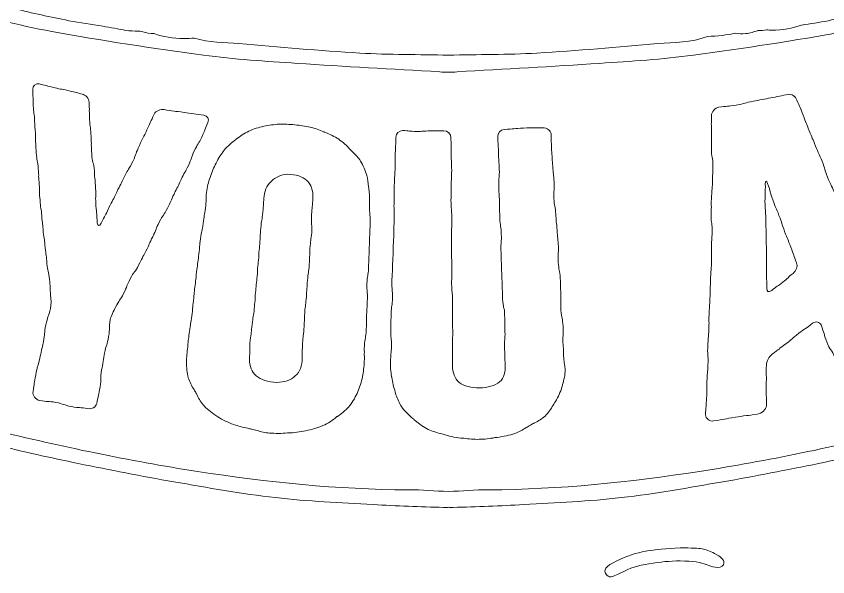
# Model space of a CAD drawing. Header units: inches. Extents: x 130 to 973, y -936 to -144.
# Drawn here: x 395.2 to 664.2, y -535.5 to -349.6 of the extents above; entities that cross this region are included whole.
import ezdxf

# ---------------------------------------------------------------- set-up
doc = ezdxf.new("R2010")
doc.units = ezdxf.units.IN
doc.header["$MEASUREMENT"] = 0
doc.layers.add('Layer 1', color=7, linetype='Continuous')

# ---------------------------------------------------------------- blocks, each defined once
blk = doc.blocks.new('block 5')
at = {"layer": 'Layer 1', "lineweight": 0}
blk.add_open_spline([(457.38, -382.43), (458.61, -382.6), (459.28, -383.63), (458.76, -384.8), (458.31, -385.91), (457.93, -386.59), (457.77, -387.22), (457.62, -387.78), (457.23, -388.46), (456.77, -389.64), (456.25, -390.74), (455.85, -391.41), (455.55, -391.95), (455.18, -392.49), (454.8, -393.09), (454.26, -394.25), (453.8, -395.43), (453.47, -396.12), (453.32, -396.68), (453.01, -397.29), (452.83, -397.99), (452.3, -399.09), (451.75, -400.25), (451.43, -400.94), (451.05, -401.47), (450.74, -402.01), (450.42, -402.62), (449.87, -403.78), (449.32, -404.94), (449.07, -405.63), (448.76, -406.17), (448.45, -406.71), (448.12, -407.39), (447.56, -408.55), (447.02, -409.64), (446.68, -410.32), (446.52, -410.89), (446.2, -411.5), (445.94, -412.19), (445.39, -413.27), (444.82, -414.43), (444.42, -415.03), (444.03, -415.55), (443.63, -416.08), (443.23, -416.68), (442.66, -417.83), (442.09, -418.99), (441.75, -419.67), (441.58, -420.23), (441.41, -420.86), (441.07, -421.54), (440.49, -422.69), (439.92, -423.77), (439.66, -424.46), (439.33, -425.07), (439.16, -425.63), (438.81, -426.3), (438.23, -427.46), (437.66, -428.54), (437.23, -429.2), (437.06, -429.76), (436.73, -430.36), (436.39, -430.97), (435.8, -432.12), (435.29, -433.28), (434.79, -433.86), (434.46, -434.39), (434.05, -434.91), (433.55, -435.49), (433.04, -436.65), (432.44, -437.8), (432.09, -438.47), (431.91, -439.03), (431.73, -439.66), (431.37, -440.33), (430.85, -441.49), (430.25, -442.63), (429.9, -443.24), (429.49, -443.75), (429.15, -444.28), (428.79, -444.96), (428.18, -446.1), (427.58, -447.24), (426.6, -449.06), (426.4, -450.19), (426.16, -451.62), (426.2, -452.36), (426.17, -453.01), (426.15, -453.67), (426.09, -454.47), (425.87, -455.82), (425.62, -457.25), (425.42, -457.95), (425.23, -458.57), (425.04, -459.2), (424.74, -459.95), (424.51, -461.31), (424.35, -462.24), (424.19, -463.16), (424.03, -464.09), (423.87, -465.01), (423.72, -465.94), (423.56, -466.87), (423.32, -468.29), (423.28, -469.02), (423.25, -469.67), (423.39, -470.36), (423.26, -471.14), (423.03, -472.49), (422.79, -473.92), (422.67, -474.63), (422.47, -475.26), (422.36, -475.9), (422.15, -476.67), (421.92, -478.02), (421.71, -479.23), (420.36, -479.96), (418.92, -479.71), (417.65, -479.48), (416.96, -479.43), (416.27, -479.38), (415.58, -479.33), (414.97, -479.3), (413.61, -479.05), (412.26, -478.8), (411.61, -478.54), (411.03, -478.35), (410.36, -478.15), (409.71, -477.89), (408.36, -477.63), (407.09, -477.39), (406.38, -477.4), (405.69, -477.34), (405, -477.27), (404.3, -477.29), (403.03, -477.03), (401.59, -476.75), (400.57, -475.29), (400.81, -474.08), (401.09, -472.74), (401.16, -471.94), (401.21, -471.28), (401.34, -470.65), (401.4, -469.92), (401.69, -468.51), (401.96, -467.16), (402.2, -466.4), (402.33, -465.76), (402.55, -465.14), (402.77, -464.45), (403.06, -463.03), (403.25, -462.11), (403.44, -461.19), (403.62, -460.27), (403.83, -459.65), (403.98, -458.94), (404.27, -457.53), (404.54, -456.18), (404.6, -455.45), (404.65, -454.8), (404.7, -454.15), (404.77, -453.35), (405.06, -451.93), (405.34, -450.59), (405.64, -449.91), (405.77, -449.28), (405.98, -448.66), (406.3, -447.91), (406.59, -446.49), (406.82, -445.36), (406.82, -443.3), (406.65, -442.08), (406.5, -440.8), (406.41, -440.04), (406.44, -439.45), (406.49, -438.8), (406.4, -438.04), (406.24, -436.83), (406.09, -435.54), (406, -434.79), (405.88, -434.17), (405.68, -433.54), (405.57, -432.85), (405.43, -431.57), (405.37, -430.3), (405.28, -429.54), (405.17, -428.93), (405.05, -428.31), (404.97, -427.55), (404.82, -426.34), (404.68, -425.06), (404.68, -424.32), (404.56, -423.7), (404.45, -423.09), (404.37, -422.33), (404.22, -421.11), (404.1, -419.83), (404.1, -419.09), (403.99, -418.48), (403.88, -417.86), (403.8, -417.1), (403.68, -415.82), (403.62, -414.62), (403.54, -413.87), (403.44, -413.25), (403.26, -412.62), (403.18, -411.86), (403.14, -410.6), (403.01, -409.38), (402.94, -408.63), (403.01, -407.97), (402.9, -407.36), (402.98, -406.64), (402.87, -405.35), (402.77, -404.07), (402.76, -403.4), (402.67, -402.72), (402.73, -402.14), (402.66, -401.38), (402.55, -400.1), (402.44, -398.88), (402.37, -398.13), (402.2, -397.5), (402.11, -396.88), (401.96, -396.18), (401.86, -394.9), (401.84, -393.63), (401.7, -392.86), (401.76, -392.28), (401.67, -391.67), (401.68, -390.93), (401.66, -389.66), (401.57, -388.38), (401.59, -387.64), (401.5, -387.03), (401.42, -386.41), (401.43, -385.67), (401.35, -384.39), (401.34, -383.13), (401.2, -382.43), (401.11, -381.81), (401.03, -381.2), (400.97, -380.44), (400.9, -379.16), (400.89, -377.9), (400.77, -377.13), (400.83, -376.55), (400.75, -375.93), (400.78, -375.2), (400.71, -373.92), (400.71, -372.65), (401.67, -371.77), (402.88, -372.06), (403.67, -372.24), (404.45, -372.43), (405.24, -372.61), (405.79, -372.81), (406.44, -372.96), (407.58, -373.22), (408.36, -373.4), (409.15, -373.58), (409.94, -373.76), (410.53, -373.81), (411.17, -373.96), (412.31, -374.21), (413.53, -374.47), (414.09, -374.67), (414.66, -374.79), (415.23, -374.91), (415.86, -375.12), (417.08, -375.38), (418.22, -375.62), (419.31, -376.88), (419.44, -378.08), (419.45, -379.49), (419.51, -380.31), (419.45, -380.96), (419.54, -381.64), (419.54, -382.38), (419.55, -383.78), (419.64, -385.2), (419.71, -386.03), (419.81, -386.64), (419.9, -387.32), (419.98, -388.07), (420.08, -389.49), (420.1, -390.9), (420.17, -391.72), (420.12, -392.37), (420.21, -393.06), (420.22, -393.8), (420.25, -395.2), (420.35, -396.62), (420.51, -397.39), (420.68, -398.08), (420.87, -398.71), (421.03, -399.48), (421.14, -400.9), (421.18, -402.3), (421.25, -403.13), (421.36, -403.81), (421.31, -404.47), (421.47, -405.23), (421.52, -406.64), (421.64, -408.06), (421.64, -408.87), (421.59, -409.52), (421.55, -410.18), (421.56, -410.92), (421.68, -412.41), (421.8, -413.83), (421.82, -414.57), (421.93, -415.25), (421.89, -415.9), (421.98, -416.66), (422.12, -418.08), (422.29, -419.29), (422.75, -419.37), (423.44, -418.25), (424, -416.96), (424.37, -416.22), (424.72, -415.62), (425.05, -415.1), (425.35, -414.34), (425.98, -413.06), (426.6, -411.78), (426.96, -411.11), (427.3, -410.51), (427.65, -409.91), (427.93, -409.23), (428.55, -407.94), (429.17, -406.66), (429.54, -405.92), (429.88, -405.32), (430.2, -404.79), (430.49, -404.03), (431.11, -402.75), (431.72, -401.46), (432.14, -400.8), (432.47, -400.27), (432.88, -399.68), (433.3, -399.02), (433.91, -397.73), (434.51, -396.44), (434.8, -395.69), (434.98, -395.06), (435.16, -394.43), (435.51, -393.76), (436.11, -392.47), (436.63, -391.16), (436.99, -390.41), (437.32, -389.81), (437.64, -389.28), (437.99, -388.53), (438.58, -387.24), (439.17, -385.95), (439.44, -385.26), (439.76, -384.65), (440.09, -384.05), (440.35, -383.36), (440.94, -382.06), (441.5, -380.91), (443.14, -380.38), (444.3, -380.56), (445.38, -380.73), (446.46, -380.9), (447.54, -381.07), (448.42, -381.13), (449.21, -381.26), (450.88, -381.5), (451.96, -381.66), (453.04, -381.82), (454.13, -381.98), (455.21, -382.13), (456.3, -382.28), (457.38, -382.43)], degree=3, knots=[0, 0, 0, 0, 1, 1, 1, 2, 2, 2, 3, 3, 3, 4, 4, 4, 5, 5, 5, 6, 6, 6, 7, 7, 7, 8, 8, 8, 9, 9, 9, 10, 10, 10, 11, 11, 11, 12, 12, 12, 13, 13, 13, 14, 14, 14, 15, 15, 15, 16, 16, 16, 17, 17, 17, 18, 18, 18, 19, 19, 19, 20, 20, 20, 21, 21, 21, 22, 22, 22, 23, 23, 23, 24, 24, 24, 25, 25, 25, 26, 26, 26, 27, 27, 27, 28, 28, 28, 29, 29, 29, 30, 30, 30, 31, 31, 31, 32, 32, 32, 33, 33, 33, 34, 34, 34, 35, 35, 35, 36, 36, 36, 37, 37, 37, 38, 38, 38, 39, 39, 39, 40, 40, 40, 41, 41, 41, 42, 42, 42, 43, 43, 43, 44, 44, 44, 45, 45, 45, 46, 46, 46, 47, 47, 47, 48, 48, 48, 49, 49, 49, 50, 50, 50, 51, 51, 51, 52, 52, 52, 53, 53, 53, 54, 54, 54, 55, 55, 55, 56, 56, 56, 57, 57, 57, 58, 58, 58, 59, 59, 59, 60, 60, 60, 61, 61, 61, 62, 62, 62, 63, 63, 63, 64, 64, 64, 65, 65, 65, 66, 66, 66, 67, 67, 67, 68, 68, 68, 69, 69, 69, 70, 70, 70, 71, 71, 71, 72, 72, 72, 73, 73, 73, 74, 74, 74, 75, 75, 75, 76, 76, 76, 77, 77, 77, 78, 78, 78, 79, 79, 79, 80, 80, 80, 81, 81, 81, 82, 82, 82, 83, 83, 83, 84, 84, 84, 85, 85, 85, 86, 86, 86, 87, 87, 87, 88, 88, 88, 89, 89, 89, 90, 90, 90, 91, 91, 91, 92, 92, 92, 93, 93, 93, 94, 94, 94, 95, 95, 95, 96, 96, 96, 97, 97, 97, 98, 98, 98, 99, 99, 99, 100, 100, 100, 101, 101, 101, 102, 102, 102, 103, 103, 103, 104, 104, 104, 105, 105, 105, 106, 106, 106, 107, 107, 107, 108, 108, 108, 109, 109, 109, 110, 110, 110, 111, 111, 111, 112, 112, 112, 113, 113, 113, 114, 114, 114, 115, 115, 115, 116, 116, 116, 117, 117, 117, 118, 118, 118, 119, 119, 119, 120, 120, 120, 121, 121, 121, 122, 122, 122, 123, 123, 123, 124, 124, 124, 125, 125, 125, 125], dxfattribs=at)
blk = doc.blocks.new('block 6')
at = {"layer": 'Layer 1', "lineweight": 0}
for points, knots in [([(479.15, -487.8), (477.69, -487.68), (476.34, -487.42), (475.09, -486.94), (474.5, -486.82), (473.82, -486.61), (473.23, -486.49), (472.81, -486.38), (472.38, -486.34), (471.96, -486.22), (470.35, -485.93), (468.76, -485.48), (467.35, -484.98), (465.44, -484.27), (463.63, -483.43), (462.02, -482.45), (460.34, -481.33), (458.84, -480.14), (457.53, -478.82), (456.55, -477.76), (455.83, -476.58), (455.22, -475.27), (455.01, -474.88), (454.88, -474.58), (454.67, -474.19), (454.44, -473.94), (454.31, -473.63), (454.17, -473.4), (453.39, -472.14), (452.7, -470.81), (452.28, -469.45), (451.9, -467.8), (451.69, -466.09), (451.68, -464.27), (451.71, -462.67), (451.84, -461.01), (452.07, -459.22), (452.25, -457.86), (452.24, -457.27), (452.32, -456.63), (452.43, -455.79), (452.54, -454.96), (452.65, -454.12), (452.82, -452.76), (452.98, -452.13), (453.06, -451.55), (453.14, -450.91), (453.3, -450.34), (453.47, -448.98), (453.63, -447.76), (453.64, -447.04), (453.71, -446.46), (453.8, -445.82), (453.81, -445.09), (453.96, -443.87), (454.14, -442.51), (454.21, -441.94), (454.22, -441.28), (454.32, -440.44), (454.43, -439.61), (454.54, -438.77), (454.65, -437.91), (454.76, -437.05), (454.87, -436.19), (454.88, -435.54), (454.95, -434.96), (455.12, -433.6), (455.23, -432.76), (455.34, -431.93), (455.45, -431.09), (455.56, -430.23), (455.67, -429.37), (455.78, -428.51), (455.96, -427.15), (455.95, -426.57), (456.04, -425.92), (456.11, -425.35), (456.12, -424.62), (456.28, -423.4), (456.46, -422.04), (456.62, -421.4), (456.77, -420.84), (456.85, -420.2), (457, -419.63), (457.18, -418.27), (457.34, -417.05), (457.5, -416.35), (457.59, -415.7), (457.66, -415.13), (457.83, -414.42), (457.99, -413.2), (458.16, -411.84), (458.17, -411.18), (458.17, -410.6), (458.16, -410.02), (458.17, -409.36), (458.35, -408), (458.58, -406.21), (458.94, -404.58), (459.52, -403.05), (460.05, -401.3), (460.71, -399.7), (461.49, -398.27), (462.29, -396.7), (463.22, -395.29), (464.21, -393.95), (465.34, -392.63), (466.67, -391.48), (468.05, -390.48), (468.06, -390.41), (468.06, -390.41), (468.13, -390.41), (469.45, -389.33), (470.87, -388.47), (472.36, -387.69), (473.91, -386.99), (475.59, -386.44), (477.31, -386.1), (478.96, -385.76), (480.67, -385.49), (482.44, -385.36), (484.12, -385.37), (485.8, -385.45), (487.62, -385.6), (489.36, -385.74), (491.02, -386.02), (492.67, -386.36), (494.25, -386.76), (495.75, -387.3), (497.17, -387.9), (497.24, -387.98), (497.39, -387.99), (497.53, -388.07), (499.17, -388.68), (500.73, -389.5), (502.15, -390.38), (503.56, -391.4), (504.83, -392.48), (505.95, -393.77), (506.23, -394.07), (506.51, -394.37), (506.86, -394.68), (507.78, -395.52), (508.62, -396.5), (509.39, -397.62), (510.22, -399.1), (510.9, -400.72), (511.43, -402.41), (511.75, -403.58), (511.93, -404.81), (512.03, -406.12), (512.09, -406.55), (512.15, -406.99), (512.21, -407.43), (512.37, -409.02), (512.39, -410.69), (512.32, -412.49), (512.27, -413.87), (512.4, -414.45), (512.45, -415.1), (512.5, -415.68), (512.63, -416.34), (512.58, -417.71), (512.55, -418.55), (512.52, -419.4), (512.49, -420.24), (512.46, -421.1), (512.42, -421.97), (512.39, -422.84), (512.36, -423.68), (512.33, -424.52), (512.3, -425.37), (512.27, -426.23), (512.23, -427.1), (512.2, -427.97), (512.17, -428.83), (512.14, -429.7), (512.11, -430.57), (512.07, -431.43), (512.04, -432.3), (512.01, -433.17), (511.96, -434.39), (511.86, -435.11), (511.76, -435.69), (511.65, -436.33), (511.55, -436.91), (511.5, -438.28), (511.46, -439.51), (511.51, -440.24), (511.56, -440.89), (511.62, -441.47), (511.67, -442.19), (511.63, -443.42), (511.6, -444.29), (511.57, -445.15), (511.53, -446.02), (511.51, -446.6), (511.41, -447.25), (511.36, -448.62), (511.31, -449.84), (511.36, -450.57), (511.34, -451.15), (511.31, -452.02), (511.28, -452.88), (511.25, -453.75), (511.2, -454.98), (511.09, -455.7), (510.99, -456.34), (510.88, -456.92), (510.7, -457.64), (510.65, -458.86), (510.6, -460.23), (510.65, -460.89), (510.63, -461.46), (510.61, -462.04), (510.67, -462.7), (510.62, -464.07), (510.55, -465.87), (510.32, -467.53), (510.01, -469.11), (509.7, -470.9), (509.13, -472.55), (508.48, -474.04), (507.83, -475.68), (506.92, -477.23), (505.85, -478.63), (504.77, -479.96), (503.54, -481.06), (502.04, -482.07), (501.95, -482.14), (501.78, -482.2), (501.69, -482.27), (501.6, -482.34), (501.51, -482.41), (501.43, -482.47), (500.09, -483.64), (498.59, -484.57), (496.92, -485.35), (495.17, -486.04), (493.25, -486.65), (491.16, -487.02), (489.34, -487.41), (487.34, -487.71), (485.18, -487.77), (483.19, -487.98), (481.2, -487.97), (479.15, -487.8)], [0, 0, 0, 0, 1, 1, 1, 2, 2, 2, 3, 3, 3, 4, 4, 4, 5, 5, 5, 6, 6, 6, 7, 7, 7, 8, 8, 8, 9, 9, 9, 10, 10, 10, 11, 11, 11, 12, 12, 12, 13, 13, 13, 14, 14, 14, 15, 15, 15, 16, 16, 16, 17, 17, 17, 18, 18, 18, 19, 19, 19, 20, 20, 20, 21, 21, 21, 22, 22, 22, 23, 23, 23, 24, 24, 24, 25, 25, 25, 26, 26, 26, 27, 27, 27, 28, 28, 28, 29, 29, 29, 30, 30, 30, 31, 31, 31, 32, 32, 32, 33, 33, 33, 34, 34, 34, 35, 35, 35, 36, 36, 36, 37, 37, 37, 38, 38, 38, 39, 39, 39, 40, 40, 40, 41, 41, 41, 42, 42, 42, 43, 43, 43, 44, 44, 44, 45, 45, 45, 46, 46, 46, 47, 47, 47, 48, 48, 48, 49, 49, 49, 50, 50, 50, 51, 51, 51, 52, 52, 52, 53, 53, 53, 54, 54, 54, 55, 55, 55, 56, 56, 56, 57, 57, 57, 58, 58, 58, 59, 59, 59, 60, 60, 60, 61, 61, 61, 62, 62, 62, 63, 63, 63, 64, 64, 64, 65, 65, 65, 66, 66, 66, 67, 67, 67, 68, 68, 68, 69, 69, 69, 70, 70, 70, 71, 71, 71, 72, 72, 72, 73, 73, 73, 74, 74, 74, 75, 75, 75, 76, 76, 76, 77, 77, 77, 78, 78, 78, 79, 79, 79, 80, 80, 80, 81, 81, 81, 82, 82, 82, 82]), ([(480.55, -470.95), (483.3, -471.17), (485.53, -470.62), (487.13, -469.36), (488.89, -468.18), (489.85, -466.36), (490.01, -463.91), (490.11, -462.54), (490.07, -461.89), (490.03, -461.23), (490.08, -460.58), (490.04, -459.93), (490.14, -458.56), (490.2, -457.67), (490.26, -456.78), (490.32, -455.89), (490.44, -455.32), (490.49, -454.6), (490.59, -453.23), (490.65, -452.34), (490.71, -451.45), (490.77, -450.56), (490.73, -449.98), (490.78, -449.26), (490.88, -447.89), (490.97, -446.52), (491.1, -445.88), (491.14, -445.23), (491.18, -444.65), (491.31, -443.93), (491.41, -442.56), (491.47, -441.67), (491.53, -440.79), (491.59, -439.9), (491.66, -439.01), (491.72, -438.12), (491.78, -437.23), (491.86, -436), (492, -435.22), (492.12, -434.57), (492.16, -433.99), (492.29, -433.28), (492.39, -431.91), (492.47, -430.68), (492.45, -429.89), (492.49, -429.31), (492.53, -428.66), (492.51, -427.86), (492.59, -426.64), (492.69, -425.27), (492.81, -424.55), (492.85, -423.97), (492.98, -423.33), (493.11, -422.54), (493.19, -421.32), (493.29, -419.95), (493.18, -419.21), (493.15, -418.63), (493.11, -417.98), (493.01, -417.18), (493.1, -415.95), (493.16, -415.06), (493.22, -414.17), (493.29, -413.28), (493.33, -412.63), (493.46, -411.92), (493.55, -410.55), (493.72, -408.17), (493.4, -406.12), (492.08, -404.65), (490.76, -403.1), (488.79, -402.23), (486.26, -402.02), (483.64, -401.8), (481.84, -402.65), (480.29, -403.89), (478.74, -405.13), (477.66, -406.83), (477.43, -409.21), (477.34, -410.1), (477.26, -410.98), (477.17, -411.87), (477.18, -412.52), (477.11, -413.32), (476.99, -414.54), (476.86, -415.91), (476.71, -416.62), (476.65, -417.19), (476.52, -417.83), (476.45, -418.48), (476.32, -419.85), (476.19, -421.21), (476.12, -421.93), (476.14, -422.52), (476.08, -423.17), (476.09, -423.82), (475.96, -425.19), (475.88, -426.07), (475.79, -426.96), (475.7, -427.85), (475.72, -428.5), (475.66, -429.15), (475.53, -430.52), (475.44, -431.4), (475.35, -432.29), (475.27, -433.18), (475.21, -433.82), (475.22, -434.48), (475.09, -435.85), (475.01, -436.73), (474.92, -437.62), (474.83, -438.51), (474.75, -439.4), (474.66, -440.28), (474.58, -441.17), (474.45, -442.54), (474.38, -443.18), (474.4, -443.84), (474.32, -444.73), (474.23, -445.62), (474.15, -446.5), (474.02, -447.87), (473.95, -448.52), (473.81, -449.16), (473.67, -449.8), (473.6, -450.44), (473.47, -451.81), (473.34, -453.18), (473.2, -453.82), (473.13, -454.46), (473.07, -455.11), (472.93, -455.75), (472.79, -457.12), (472.66, -458.49), (472.68, -459.14), (472.7, -459.8), (472.72, -460.45), (472.74, -461.1), (472.61, -462.47), (472.37, -464.92), (472.94, -466.86), (474.23, -468.29), (475.6, -469.8), (477.71, -470.71), (480.55, -470.95)], [0, 0, 0, 0, 1, 1, 1, 2, 2, 2, 3, 3, 3, 4, 4, 4, 5, 5, 5, 6, 6, 6, 7, 7, 7, 8, 8, 8, 9, 9, 9, 10, 10, 10, 11, 11, 11, 12, 12, 12, 13, 13, 13, 14, 14, 14, 15, 15, 15, 16, 16, 16, 17, 17, 17, 18, 18, 18, 19, 19, 19, 20, 20, 20, 21, 21, 21, 22, 22, 22, 23, 23, 23, 24, 24, 24, 25, 25, 25, 26, 26, 26, 27, 27, 27, 28, 28, 28, 29, 29, 29, 30, 30, 30, 31, 31, 31, 32, 32, 32, 33, 33, 33, 34, 34, 34, 35, 35, 35, 36, 36, 36, 37, 37, 37, 38, 38, 38, 39, 39, 39, 40, 40, 40, 41, 41, 41, 42, 42, 42, 43, 43, 43, 44, 44, 44, 45, 45, 45, 46, 46, 46, 47, 47, 47, 48, 48, 48, 48])]:
    blk.add_open_spline(points, degree=3, knots=knots, dxfattribs=at)
blk = doc.blocks.new('block 7')
at = {"layer": 'Layer 1', "lineweight": 0}
blk.add_open_spline([(572.51, -388.64), (572.6, -390), (572.58, -390.73), (572.61, -391.31), (572.66, -391.96), (572.63, -392.61), (572.72, -393.98), (572.77, -394.87), (572.83, -395.76), (572.89, -396.65), (572.95, -397.54), (573.01, -398.43), (573.06, -399.32), (573.15, -400.69), (573.27, -401.33), (573.31, -401.91), (573.35, -402.56), (573.47, -403.2), (573.56, -404.57), (573.65, -405.94), (573.54, -406.6), (573.51, -407.26), (573.47, -407.91), (573.36, -408.57), (573.45, -409.94), (573.54, -411.31), (573.66, -411.96), (573.78, -412.6), (573.89, -413.17), (574.02, -413.96), (574.1, -415.18), (574.16, -416.07), (574.22, -416.96), (574.27, -417.85), (574.39, -418.5), (574.43, -419.15), (574.52, -420.52), (574.61, -421.89), (574.66, -422.54), (574.78, -423.18), (574.83, -424.07), (574.89, -424.96), (574.95, -425.85), (575.04, -427.22), (574.93, -427.88), (574.89, -428.53), (574.85, -429.11), (574.82, -429.91), (574.9, -431.14), (574.99, -432.51), (575.12, -433.22), (575.23, -433.8), (575.35, -434.44), (575.48, -435.08), (575.57, -436.45), (575.66, -437.82), (575.62, -438.48), (575.66, -439.13), (575.7, -439.7), (575.67, -440.43), (575.76, -441.8), (575.84, -443.03), (575.81, -443.83), (575.76, -444.41), (575.73, -445.06), (575.69, -445.72), (575.78, -447.09), (575.87, -448.46), (576.07, -449.09), (576.19, -449.74), (576.31, -450.38), (576.44, -451.02), (576.53, -452.4), (576.62, -453.77), (576.58, -454.42), (576.54, -455.08), (576.49, -455.66), (576.38, -456.39), (576.47, -457.76), (576.52, -458.65), (576.58, -459.54), (576.64, -460.43), (576.68, -461.01), (576.64, -461.8), (576.72, -463.03), (576.77, -463.68), (576.89, -464.33), (577.02, -464.97), (577.17, -466.04), (577.24, -467.12), (577.14, -468.15), (576.91, -469.83), (576.51, -471.37), (576.02, -472.92), (575.94, -473), (575.94, -473.07), (575.95, -473.15), (575.38, -474.85), (574.63, -476.42), (573.7, -477.84), (573.55, -478.07), (573.39, -478.3), (573.23, -478.52), (572.47, -479.87), (571.6, -481.08), (570.55, -482.22), (569.49, -483.07), (568.34, -483.78), (567.09, -484.42), (566.59, -484.66), (566.09, -484.9), (565.67, -485.21), (565.17, -485.45), (564.67, -485.76), (564.25, -486), (563.18, -486.77), (561.92, -487.4), (560.57, -487.96), (558.7, -488.53), (556.75, -488.96), (554.7, -489.24), (554.44, -489.24), (554.09, -489.25), (553.84, -489.33), (552.22, -489.67), (550.51, -489.86), (548.7, -489.89), (546.9, -489.93), (545.27, -489.81), (543.64, -489.54), (543.29, -489.47), (542.95, -489.48), (542.61, -489.48), (540.54, -489.22), (538.57, -488.8), (536.77, -488.22), (536.51, -488.15), (536.17, -488.01), (535.83, -487.94), (534.2, -487.58), (532.67, -487), (531.22, -486.34), (529.69, -485.46), (528.33, -484.44), (527.07, -483.27), (526.96, -483.17), (526.85, -483.07), (526.74, -482.97), (525.31, -481.8), (523.97, -480.48), (522.9, -479.01), (522.16, -477.77), (521.6, -476.46), (521.12, -475.08), (521.05, -474.78), (520.97, -474.49), (520.89, -474.2), (520.34, -472.67), (519.96, -471), (519.75, -469.26), (519.67, -469.19), (519.67, -469.04), (519.67, -468.97), (519.37, -467.45), (519.25, -465.85), (519.29, -464.19), (519.32, -462.96), (519.42, -462.17), (519.43, -461.59), (519.53, -460.94), (519.63, -460.29), (519.66, -458.92), (519.69, -457.55), (519.54, -456.89), (519.48, -456.24), (519.41, -455.59), (519.35, -454.94), (519.38, -453.57), (519.4, -452.67), (519.42, -451.78), (519.45, -450.89), (519.47, -450.02), (519.49, -449.16), (519.51, -448.29), (519.54, -446.92), (519.64, -446.2), (519.73, -445.62), (519.83, -444.97), (519.93, -444.32), (519.96, -442.95), (519.99, -441.58), (519.93, -440.93), (519.86, -440.27), (519.8, -439.69), (519.74, -438.97), (519.77, -437.6), (519.8, -436.37), (519.82, -435.57), (519.91, -435), (519.93, -434.11), (519.95, -433.22), (519.98, -432.33), (520.01, -430.95), (520.02, -430.3), (520.12, -429.65), (520.14, -428.76), (520.16, -427.87), (520.18, -426.98), (520.21, -425.61), (520.23, -424.96), (520.32, -424.31), (520.35, -423.44), (520.37, -422.57), (520.39, -421.71), (520.41, -420.82), (520.43, -419.93), (520.45, -419.04), (520.47, -418.14), (520.49, -417.25), (520.51, -416.36), (520.55, -414.99), (520.49, -414.34), (520.5, -413.69), (520.44, -413.04), (520.46, -412.38), (520.49, -411.01), (520.52, -409.64), (520.46, -408.99), (520.48, -408.34), (520.5, -407.47), (520.52, -406.6), (520.54, -405.73), (520.58, -404.36), (520.67, -403.64), (520.68, -403.06), (520.7, -402.41), (520.79, -401.77), (520.82, -400.39), (520.85, -399.24), (520.87, -398.44), (520.8, -398.01), (520.83, -397.02), (520.85, -396.03), (520.88, -395.04), (520.98, -393.96), (521, -393.09), (521.01, -392.59), (521.03, -391.63), (521.06, -390.66), (521.08, -389.7), (521.11, -388.54), (522.15, -387.48), (523.32, -387.51), (524.48, -387.53), (525.06, -387.61), (525.64, -387.69), (526.15, -387.7), (526.73, -387.78), (527.9, -387.8), (528.99, -387.81), (529.58, -387.74), (530.16, -387.75), (530.74, -387.68), (531.25, -387.61), (532.42, -387.62), (533.17, -387.62), (533.92, -387.62), (534.67, -387.62), (535.26, -387.62), (535.84, -387.55), (537, -387.55), (538.17, -387.54), (539.34, -388.69), (539.35, -389.85), (539.36, -390.76), (539.36, -391.68), (539.37, -392.6), (539.38, -393.49), (539.39, -394.38), (539.39, -395.27), (539.4, -396.64), (539.48, -397.36), (539.49, -397.94), (539.49, -398.59), (539.57, -399.32), (539.58, -400.69), (539.59, -402.06), (539.52, -402.71), (539.53, -403.36), (539.46, -404.01), (539.39, -404.66), (539.4, -406.04), (539.41, -406.93), (539.41, -407.82), (539.42, -408.71), (539.35, -409.36), (539.35, -410.08), (539.36, -411.46), (539.38, -412.83), (539.46, -413.48), (539.54, -414.13), (539.54, -414.78), (539.62, -415.43), (539.63, -416.8), (539.64, -418.18), (539.65, -418.9), (539.58, -419.48), (539.58, -420.13), (539.51, -420.85), (539.52, -422.23), (539.53, -423.12), (539.54, -424.01), (539.54, -424.9), (539.55, -425.55), (539.48, -426.2), (539.49, -427.57), (539.49, -428.95), (539.58, -429.67), (539.58, -430.32), (539.67, -430.9), (539.67, -431.62), (539.68, -432.99), (539.69, -434.37), (539.7, -435.02), (539.62, -435.67), (539.63, -436.32), (539.55, -436.97), (539.57, -438.34), (539.58, -439.72), (539.66, -440.44), (539.75, -441.09), (539.83, -441.67), (539.84, -442.39), (539.85, -443.76), (539.85, -444.65), (539.86, -445.54), (539.87, -446.43), (539.79, -447.09), (539.8, -447.81), (539.81, -449.18), (539.81, -450.07), (539.82, -450.97), (539.83, -451.86), (539.91, -452.5), (539.92, -453.16), (539.93, -454.53), (539.94, -455.9), (539.87, -456.63), (539.87, -457.27), (539.87, -457.85), (539.8, -458.58), (539.81, -459.95), (539.82, -460.84), (539.82, -461.73), (539.83, -462.62), (539.84, -463.54), (539.84, -464.46), (539.85, -465.37), (539.87, -467.83), (540.63, -469.7), (542.06, -471.06), (543.75, -472.27), (546.02, -472.89), (548.77, -472.83), (551.62, -472.77), (553.86, -472.13), (555.49, -470.85), (557.04, -469.57), (557.38, -467.39), (557.3, -465), (557.26, -464.09), (557.23, -463.17), (557.2, -462.26), (557.17, -461.37), (557.14, -460.48), (557.11, -459.59), (557.06, -458.21), (557.12, -457.49), (557.18, -456.91), (557.24, -456.26), (557.29, -455.6), (557.25, -454.23), (557.2, -452.86), (557.25, -452.13), (557.23, -451.48), (557.2, -450.59), (557.17, -449.7), (557.14, -448.81), (557.09, -447.44), (557.07, -446.72), (556.8, -446.15), (556.7, -445.5), (556.52, -444.78), (556.47, -443.41), (556.44, -442.52), (556.41, -441.63), (556.38, -440.74), (556.35, -439.85), (556.32, -438.96), (556.29, -438.07), (556.26, -437.17), (556.23, -436.28), (556.2, -435.39), (556.17, -434.48), (556.13, -433.56), (556.1, -432.65), (556.07, -431.76), (556.04, -430.87), (556.01, -429.98), (555.98, -429.09), (555.95, -428.19), (555.92, -427.3), (555.87, -425.93), (555.93, -425.21), (555.98, -424.63), (556.04, -423.97), (556.09, -423.25), (556.04, -421.88), (555.99, -420.5), (555.89, -419.86), (555.8, -419.21), (555.7, -418.56), (555.6, -417.91), (555.55, -416.54), (555.52, -415.63), (555.49, -414.71), (555.46, -413.8), (555.51, -413.22), (555.49, -412.49), (555.44, -411.12), (555.39, -409.75), (555.37, -409.03), (555.27, -408.45), (555.24, -407.54), (555.21, -406.62), (555.18, -405.71), (555.13, -404.33), (555.26, -403.68), (555.31, -403.03), (555.36, -402.37), (555.41, -401.72), (555.37, -400.35), (555.32, -398.98), (555.29, -398.25), (555.2, -397.61), (555.16, -396.72), (555.13, -395.83), (555.1, -394.93), (555.07, -394.04), (555.04, -393.15), (555.01, -392.26), (554.91, -391.61), (554.89, -390.89), (554.84, -389.52), (554.8, -388.36), (555.78, -387.18), (557.02, -387.13), (558.69, -387.06), (559.41, -386.96), (560.22, -386.92), (561.01, -386.81), (561.88, -386.77), (563.41, -386.7), (565.08, -386.61), (565.81, -386.64), (566.61, -386.6), (567.42, -386.63), (568.3, -386.65), (569.82, -386.56), (571.06, -386.48), (572.44, -387.48), (572.51, -388.64)], degree=3, knots=[0, 0, 0, 0, 1, 1, 1, 2, 2, 2, 3, 3, 3, 4, 4, 4, 5, 5, 5, 6, 6, 6, 7, 7, 7, 8, 8, 8, 9, 9, 9, 10, 10, 10, 11, 11, 11, 12, 12, 12, 13, 13, 13, 14, 14, 14, 15, 15, 15, 16, 16, 16, 17, 17, 17, 18, 18, 18, 19, 19, 19, 20, 20, 20, 21, 21, 21, 22, 22, 22, 23, 23, 23, 24, 24, 24, 25, 25, 25, 26, 26, 26, 27, 27, 27, 28, 28, 28, 29, 29, 29, 30, 30, 30, 31, 31, 31, 32, 32, 32, 33, 33, 33, 34, 34, 34, 35, 35, 35, 36, 36, 36, 37, 37, 37, 38, 38, 38, 39, 39, 39, 40, 40, 40, 41, 41, 41, 42, 42, 42, 43, 43, 43, 44, 44, 44, 45, 45, 45, 46, 46, 46, 47, 47, 47, 48, 48, 48, 49, 49, 49, 50, 50, 50, 51, 51, 51, 52, 52, 52, 53, 53, 53, 54, 54, 54, 55, 55, 55, 56, 56, 56, 57, 57, 57, 58, 58, 58, 59, 59, 59, 60, 60, 60, 61, 61, 61, 62, 62, 62, 63, 63, 63, 64, 64, 64, 65, 65, 65, 66, 66, 66, 67, 67, 67, 68, 68, 68, 69, 69, 69, 70, 70, 70, 71, 71, 71, 72, 72, 72, 73, 73, 73, 74, 74, 74, 75, 75, 75, 76, 76, 76, 77, 77, 77, 78, 78, 78, 79, 79, 79, 80, 80, 80, 81, 81, 81, 82, 82, 82, 83, 83, 83, 84, 84, 84, 85, 85, 85, 86, 86, 86, 87, 87, 87, 88, 88, 88, 89, 89, 89, 90, 90, 90, 91, 91, 91, 92, 92, 92, 93, 93, 93, 94, 94, 94, 95, 95, 95, 96, 96, 96, 97, 97, 97, 98, 98, 98, 99, 99, 99, 100, 100, 100, 101, 101, 101, 102, 102, 102, 103, 103, 103, 104, 104, 104, 105, 105, 105, 106, 106, 106, 107, 107, 107, 108, 108, 108, 109, 109, 109, 110, 110, 110, 111, 111, 111, 112, 112, 112, 113, 113, 113, 114, 114, 114, 115, 115, 115, 116, 116, 116, 117, 117, 117, 118, 118, 118, 119, 119, 119, 120, 120, 120, 121, 121, 121, 122, 122, 122, 123, 123, 123, 124, 124, 124, 125, 125, 125, 126, 126, 126, 127, 127, 127, 128, 128, 128, 129, 129, 129, 130, 130, 130, 131, 131, 131, 132, 132, 132, 133, 133, 133, 134, 134, 134, 135, 135, 135, 136, 136, 136, 137, 137, 137, 138, 138, 138, 139, 139, 139, 140, 140, 140, 141, 141, 141, 142, 142, 142, 143, 143, 143, 144, 144, 144, 145, 145, 145, 146, 146, 146, 147, 147, 147, 148, 148, 148, 149, 149, 149, 150, 150, 150, 151, 151, 151, 152, 152, 152, 153, 153, 153, 154, 154, 154, 155, 155, 155, 156, 156, 156, 157, 157, 157, 157], dxfattribs=at)
blk = doc.blocks.new('block 8')
at = {"layer": 'Layer 1', "lineweight": 0}
for points, knots in [([(625.68, -429.38), (625.66, -428.73), (625.64, -428), (625.67, -426.61), (625.7, -425.21), (625.68, -424.56), (625.82, -423.88), (625.8, -423.23), (625.93, -422.48), (625.96, -421.08), (626.01, -419.83), (625.88, -418.98), (625.78, -418.33), (625.68, -417.69), (625.5, -416.99), (625.6, -415.58), (625.65, -414.33), (625.53, -413.55), (625.66, -412.87), (625.64, -412.22), (625.6, -411.49), (625.7, -410.09), (625.72, -408.69), (625.85, -408.01), (625.83, -407.36), (625.96, -406.68), (625.99, -405.87), (626.02, -404.62), (626.04, -403.23), (626.01, -402.51), (626.13, -401.83), (626.11, -401.18), (626.13, -400.37), (626.16, -399.12), (626.18, -397.73), (626.05, -396.94), (625.96, -396.37), (625.79, -395.74), (625.67, -394.95), (625.68, -393.56), (625.71, -392.31), (625.73, -391.5), (625.7, -390.85), (625.68, -390.2), (625.63, -389.47), (625.71, -388.07), (625.72, -386.68), (625.68, -385.95), (625.65, -385.3), (625.78, -384.69), (625.66, -383.98), (625.66, -382.59), (625.76, -381.33), (626.87, -379.98), (628.1, -379.78), (629.54, -379.54), (630.34, -379.48), (631, -379.44), (631.66, -379.4), (632.47, -379.34), (633.91, -379.08), (635.35, -378.83), (636.12, -378.62), (636.76, -378.43), (637.39, -378.24), (638.17, -378.02), (639.61, -377.76), (640.57, -377.58), (641.52, -377.4), (642.48, -377.22), (643.44, -377.03), (644.4, -376.85), (645.35, -376.66), (646.31, -376.47), (647.27, -376.28), (648.22, -376.09), (649.18, -375.9), (650.13, -375.7), (651.09, -375.5), (652.31, -375.25), (653.53, -376.1), (654.03, -377.4), (654.5, -378.55), (654.74, -379.31), (655.09, -379.91), (655.3, -380.53), (655.61, -381.27), (656.08, -382.43), (656.59, -383.72), (656.89, -384.4), (657.09, -385.02), (657.3, -385.64), (657.6, -386.32), (658.11, -387.61), (658.58, -388.76), (658.9, -389.51), (659.11, -390.13), (659.47, -390.72), (659.69, -391.41), (660.21, -392.7), (660.69, -393.86), (660.93, -394.62), (661.29, -395.2), (661.5, -395.82), (661.9, -396.55), (662.38, -397.7), (662.9, -398.99), (663.06, -399.7), (663.27, -400.32), (663.41, -400.95), (663.64, -401.65), (664.16, -402.94), (664.68, -404.23), (665.06, -404.88), (665.26, -405.43), (665.63, -406.02), (665.86, -406.71), (666.46, -407.98), (666.99, -409.27), (667.22, -409.96), (667.34, -410.52), (667.56, -411.14), (667.79, -411.83), (668.32, -413.12), (668.94, -414.46), (669.18, -415.15), (669.39, -415.77), (669.61, -416.38), (669.92, -417.06), (670.43, -418.2), (670.96, -419.49), (671.27, -420.16), (671.49, -420.78), (671.87, -421.36), (672.09, -421.98), (672.63, -423.26), (673.16, -424.55), (673.32, -425.25), (673.47, -425.89), (673.61, -426.52), (673.77, -427.23), (674.31, -428.51), (674.85, -429.8), (675.24, -430.45), (675.47, -431.07), (675.83, -431.58), (676.15, -432.24), (676.7, -433.53), (677.24, -434.81), (677.56, -435.48), (677.77, -436.03), (678.15, -436.6), (678.4, -437.29), (678.94, -438.57), (679.49, -439.86), (679.82, -440.52), (680.03, -441.07), (680.25, -441.68), (680.58, -442.35), (681.13, -443.63), (681.68, -444.91), (681.84, -445.62), (681.99, -446.25), (682.14, -446.88), (682.3, -447.59), (682.86, -448.87), (683.49, -450.13), (683.74, -450.82), (684.12, -451.32), (684.51, -451.9), (684.84, -452.56), (685.4, -453.84), (685.93, -454.98), (686.19, -455.73), (686.42, -456.35), (686.65, -456.96), (686.9, -457.65), (687.46, -458.92), (688.03, -460.2), (688.19, -460.9), (688.43, -461.52), (688.58, -462.15), (688.74, -462.85), (689.31, -464.13), (689.88, -465.41), (690.3, -466.05), (690.68, -466.55), (691.08, -467.12), (691.43, -467.86), (691.97, -468.99), (692.51, -470.13), (691.46, -471.27), (690.11, -471.59), (688.76, -471.91), (688.08, -471.99), (687.4, -472.15), (686.51, -472.36), (685.61, -472.56), (684.71, -472.77), (683.45, -473.05), (682.69, -473.22), (682.15, -473.57), (681.49, -473.79), (680.85, -474.08), (679.5, -474.38), (678.15, -474.67), (677.46, -474.75), (676.77, -474.82), (676.18, -474.95), (675.49, -475.02), (674.14, -475.31), (672.7, -475.61), (671.33, -474.93), (670.75, -473.8), (670.2, -472.44), (669.87, -471.69), (669.49, -471.1), (669.11, -470.52), (668.78, -469.77), (668.26, -468.48), (667.72, -467.11), (667.55, -466.27), (667.42, -465.63), (667.29, -464.99), (667.11, -464.14), (666.59, -462.85), (666.05, -461.48), (665.66, -460.82), (665.29, -460.23), (664.83, -459.66), (664.51, -458.92), (663.9, -457.57), (663.37, -456.2), (663.13, -455.44), (663, -454.8), (662.79, -454.17), (662.62, -453.33), (662.01, -451.97), (661.54, -450.89), (660.31, -450.62), (659.2, -451.42), (658.11, -452.3), (657.51, -452.71), (656.91, -453.12), (656.38, -453.44), (655.8, -453.92), (654.68, -454.72), (653.57, -455.58), (652.98, -456.06), (652.47, -456.52), (651.95, -456.91), (651.46, -457.44), (650.33, -458.23), (649.2, -459.02), (648.6, -459.49), (648.09, -459.95), (647.56, -460.33), (646.97, -460.81), (645.84, -461.66), (644.7, -462.44), (643.95, -464.03), (643.9, -465.29), (643.84, -466.98), (643.82, -467.86), (643.87, -468.66), (643.91, -469.46), (643.89, -470.34), (643.83, -472.04), (643.84, -473.72), (643.82, -474.61), (643.86, -475.4), (643.92, -476.27), (643.88, -477.09), (643.9, -478.77), (643.76, -480.04), (642.39, -481.28), (640.95, -481.51), (639.16, -481.8), (638.23, -481.94), (637.28, -482.01), (636.06, -482.2), (634.84, -482.38), (633.62, -482.56), (631.83, -482.82), (630.9, -483.03), (629.97, -483.16), (629.21, -483.34), (628.2, -483.56), (626.41, -483.81), (624.97, -484), (623.79, -483), (623.71, -481.76), (623.79, -480.37), (623.78, -479.64), (623.94, -478.96), (623.94, -478.31), (624, -477.5), (624.09, -476.25), (624.16, -474.85), (624.15, -474.12), (624.14, -473.47), (624.14, -472.81), (624.13, -472.08), (624.19, -470.69), (624.26, -469.3), (624.33, -468.55), (624.33, -467.97), (624.49, -467.29), (624.48, -466.57), (624.54, -465.17), (624.62, -463.92), (624.58, -463.05), (624.51, -462.47), (624.5, -461.82), (624.38, -460.96), (624.46, -459.71), (624.52, -458.32), (624.5, -457.59), (624.65, -456.91), (624.64, -456.25), (624.7, -455.44), (624.77, -454.19), (624.83, -452.8), (624.89, -452.06), (624.88, -451.4), (624.78, -450.76), (624.85, -450.02), (624.9, -448.63), (624.97, -447.38), (625.01, -446.57), (625, -445.91), (625.15, -445.24), (625.12, -444.43), (625.18, -443.19), (625.23, -441.79), (625.29, -441.05), (625.27, -440.4), (625.26, -439.74), (625.31, -439), (625.36, -437.61), (625.42, -436.36), (625.38, -435.56), (625.53, -434.88), (625.51, -434.23), (625.63, -433.41), (625.69, -432.16), (625.73, -430.76), (625.7, -430.04), (625.68, -429.38)], [0, 0, 0, 0, 1, 1, 1, 2, 2, 2, 3, 3, 3, 4, 4, 4, 5, 5, 5, 6, 6, 6, 7, 7, 7, 8, 8, 8, 9, 9, 9, 10, 10, 10, 11, 11, 11, 12, 12, 12, 13, 13, 13, 14, 14, 14, 15, 15, 15, 16, 16, 16, 17, 17, 17, 18, 18, 18, 19, 19, 19, 20, 20, 20, 21, 21, 21, 22, 22, 22, 23, 23, 23, 24, 24, 24, 25, 25, 25, 26, 26, 26, 27, 27, 27, 28, 28, 28, 29, 29, 29, 30, 30, 30, 31, 31, 31, 32, 32, 32, 33, 33, 33, 34, 34, 34, 35, 35, 35, 36, 36, 36, 37, 37, 37, 38, 38, 38, 39, 39, 39, 40, 40, 40, 41, 41, 41, 42, 42, 42, 43, 43, 43, 44, 44, 44, 45, 45, 45, 46, 46, 46, 47, 47, 47, 48, 48, 48, 49, 49, 49, 50, 50, 50, 51, 51, 51, 52, 52, 52, 53, 53, 53, 54, 54, 54, 55, 55, 55, 56, 56, 56, 57, 57, 57, 58, 58, 58, 59, 59, 59, 60, 60, 60, 61, 61, 61, 62, 62, 62, 63, 63, 63, 64, 64, 64, 65, 65, 65, 66, 66, 66, 67, 67, 67, 68, 68, 68, 69, 69, 69, 70, 70, 70, 71, 71, 71, 72, 72, 72, 73, 73, 73, 74, 74, 74, 75, 75, 75, 76, 76, 76, 77, 77, 77, 78, 78, 78, 79, 79, 79, 80, 80, 80, 81, 81, 81, 82, 82, 82, 83, 83, 83, 84, 84, 84, 85, 85, 85, 86, 86, 86, 87, 87, 87, 88, 88, 88, 89, 89, 89, 90, 90, 90, 91, 91, 91, 92, 92, 92, 93, 93, 93, 94, 94, 94, 95, 95, 95, 96, 96, 96, 97, 97, 97, 98, 98, 98, 99, 99, 99, 100, 100, 100, 101, 101, 101, 102, 102, 102, 103, 103, 103, 104, 104, 104, 105, 105, 105, 106, 106, 106, 107, 107, 107, 108, 108, 108, 109, 109, 109, 110, 110, 110, 111, 111, 111, 112, 112, 112, 113, 113, 113, 114, 114, 114, 115, 115, 115, 116, 116, 116, 116]), ([(645.66, -440.49), (646.53, -439.82), (647.12, -439.42), (647.48, -439.14), (648, -438.82), (648.52, -438.51), (649.37, -437.76), (650.23, -437.09), (650.57, -436.73), (651.08, -436.35), (651.41, -435.92), (651.83, -435.54), (652.76, -434.85), (653.83, -433.99), (654.37, -432.56), (653.9, -431.39), (653.41, -430.09), (653.19, -429.4), (652.99, -428.77), (652.79, -428.15), (652.5, -427.47), (652, -426.17), (651.51, -424.86), (651.21, -424.11), (651.02, -423.56), (650.66, -422.96), (650.45, -422.27), (649.96, -420.96), (649.48, -419.66), (649.18, -418.91), (649.06, -418.27), (648.86, -417.64), (648.65, -416.95), (648.08, -415.66), (647.6, -414.35), (647.39, -413.65), (647.05, -413.13), (646.7, -412.53), (646.48, -411.76), (646, -410.46), (645.52, -409.15), (645.32, -408.45), (645.2, -407.81), (645, -407.19), (644.85, -406.41), (644.3, -405.11), (643.86, -403.95), (643.56, -404), (643.55, -405.25), (643.59, -406.71), (643.49, -407.47), (643.53, -408.12), (643.42, -408.8), (643.49, -409.6), (643.43, -411), (643.46, -412.47), (643.5, -413.12), (643.56, -413.92), (643.68, -414.56), (643.67, -415.37), (643.69, -416.76), (643.7, -418.15), (643.69, -418.96), (643.72, -419.62), (643.84, -420.26), (643.82, -421.07), (643.83, -422.46), (643.78, -423.94), (643.83, -424.67), (643.86, -425.32), (643.92, -426.12), (643.88, -426.79), (643.9, -428.25), (643.9, -429.64), (643.89, -430.45), (643.92, -431.11), (643.96, -431.76), (643.94, -432.58), (643.94, -433.97), (643.95, -435.43), (643.92, -436.17), (643.95, -436.83), (644.09, -437.61), (644.04, -438.28), (644.05, -439.74), (644.02, -440.99), (644.57, -441.27), (645.66, -440.49)], [0, 0, 0, 0, 1, 1, 1, 2, 2, 2, 3, 3, 3, 4, 4, 4, 5, 5, 5, 6, 6, 6, 7, 7, 7, 8, 8, 8, 9, 9, 9, 10, 10, 10, 11, 11, 11, 12, 12, 12, 13, 13, 13, 14, 14, 14, 15, 15, 15, 16, 16, 16, 17, 17, 17, 18, 18, 18, 19, 19, 19, 20, 20, 20, 21, 21, 21, 22, 22, 22, 23, 23, 23, 24, 24, 24, 25, 25, 25, 26, 26, 26, 27, 27, 27, 28, 28, 28, 29, 29, 29, 29])]:
    blk.add_open_spline(points, degree=3, knots=knots, dxfattribs=at)
blk = doc.blocks.new('block 4')
at = {"layer": 'Layer 1'}
for name in ['block 5', 'block 8', 'block 6', 'block 7']:
    blk.add_blockref(name, (0, 0), dxfattribs=at)
blk = doc.blocks.new('block 9')
at = {"layer": 'Layer 1', "lineweight": 0}
blk.add_open_spline([(596.19, -533.92), (594.13, -534.96), (592.8, -535.47), (592.18, -535.47), (591.77, -535.47), (591.36, -535.26), (590.95, -534.85), (589.51, -533.41), (590.64, -531.87), (594.34, -530.22), (597.63, -528.58), (600.82, -527.5), (603.91, -526.98), (606.99, -526.47), (610.8, -526.11), (615.33, -525.9), (619.03, -525.9), (621.45, -526.01), (622.58, -526.21), (623.71, -526.42), (625.1, -526.93), (626.75, -527.75), (628.8, -528.78), (629.83, -529.81), (629.83, -530.84), (629.83, -531.87), (629.11, -532.38), (627.67, -532.38), (626.85, -532.38), (625.61, -532.07), (623.97, -531.45), (622.32, -530.64), (619.44, -530.22), (615.33, -530.22), (612.03, -530.22), (608.59, -530.53), (604.99, -531.15), (601.39, -531.76), (598.46, -532.69), (596.19, -533.92)], degree=3, knots=[0, 0, 0, 0, 1, 1, 1, 2, 2, 2, 3, 3, 3, 4, 4, 4, 5, 5, 5, 6, 6, 6, 7, 7, 7, 8, 8, 8, 9, 9, 9, 10, 10, 10, 11, 11, 11, 12, 12, 12, 13, 13, 13, 13], dxfattribs=at)
blk = doc.blocks.new('block 34')
at = {"layer": 'Layer 1', "lineweight": 0}
blk.add_open_spline([(791.86, -398.72), (791.63, -396.71), (791.57, -394.69), (791.67, -392.66), (791.53, -392.72), (791.4, -392.77), (791.26, -392.83), (791, -389.37), (790.68, -386.7), (790.62, -384.03), (790.17, -363.85), (790.79, -343.71), (792.3, -323.59), (790.7, -323.76), (789.09, -323.85), (787.48, -323.85), (787.1, -323.85), (786.74, -323.8), (786.37, -323.79), (786.47, -331.05), (786.76, -337.82), (786.23, -344.5), (784.77, -362.98), (785.16, -381.44), (785.59, -399.93), (785.86, -411.6), (785.54, -423.28), (785.39, -434.96), (785.31, -442.06), (782.33, -447.82), (776.67, -452.94), (770.1, -458.88), (762.39, -462.95), (754.26, -466.47), (747.03, -469.6), (739.65, -472.56), (732.07, -474.85), (717.83, -479.17), (703.5, -483.32), (689.02, -486.86), (666.8, -492.28), (644.41, -497.03), (621.7, -500.53), (598.53, -504.1), (575.32, -506.53), (551.81, -506.63), (547.36, -506.64), (542.92, -506.97), (538.5, -507.23), (534.09, -506.97), (529.64, -506.64), (525.2, -506.63), (501.69, -506.53), (478.47, -504.1), (455.31, -500.53), (432.59, -497.03), (410.21, -492.28), (387.99, -486.86), (373.5, -483.32), (359.18, -479.17), (344.94, -474.85), (337.36, -472.56), (329.98, -469.6), (322.75, -466.47), (314.62, -462.95), (306.9, -458.88), (300.34, -452.94), (294.68, -447.82), (291.7, -442.06), (291.61, -434.96), (291.47, -423.28), (291.15, -411.6), (291.42, -399.93), (291.85, -381.44), (292.24, -362.98), (290.78, -344.5), (290.16, -336.71), (290.68, -328.84), (290.68, -320.14), (292.5, -320.79), (293.61, -321.13), (294.66, -321.57), (299.02, -323.42), (303.26, -325.53), (307.72, -327.14), (329.32, -334.95), (351.31, -341.7), (373.83, -346.97), (384.88, -349.55), (395.83, -352.62), (407, -354.65), (423.67, -357.68), (440.46, -360.24), (457.28, -362.51), (467.56, -363.9), (477.97, -364.53), (488.35, -365.22), (504.1, -366.26), (519.86, -367.1), (535.62, -367.98), (536.54, -368.16), (537.54, -368.17), (538.5, -368.13), (539.46, -368.17), (540.46, -368.16), (541.38, -367.98), (557.15, -367.1), (572.91, -366.26), (588.66, -365.22), (599.03, -364.53), (609.45, -363.9), (619.73, -362.51), (636.55, -360.24), (653.34, -357.68), (670.01, -354.65), (681.18, -352.62), (692.12, -349.55), (703.17, -346.97), (725.7, -341.7), (747.69, -334.95), (769.29, -327.14), (772.58, -325.95), (775.76, -324.49), (778.95, -323.06), (776.35, -322.61), (773.84, -321.98), (771.42, -321.14), (746.13, -330.38), (720.51, -338.7), (693.22, -344.37), (692.86, -337.68), (690.78, -331.92), (691.89, -325.65), (699.08, -326.24), (705.7, -324.98), (712.13, -322.81), (723.2, -319.07), (734.2, -315.13), (745.32, -311.52), (747.74, -310.73), (750.15, -309.97), (752.59, -309.24), (751.5, -308.14), (750.47, -306.99), (749.49, -305.8), (739.14, -308.99), (728.96, -312.69), (718.7, -316.13), (717.28, -316.61), (715.84, -317.04), (714.4, -317.48), (709.64, -319.44), (704.1, -320.56), (697.77, -320.56), (693.43, -320.56), (689.48, -320), (685.88, -319.04), (685.54, -320.93), (685.47, -322.93), (685.78, -325.05), (686.54, -330.3), (686.92, -335.6), (687.4, -340.89), (687.77, -344.81), (686.87, -346.04), (682.43, -347.1), (676.43, -348.54), (670.38, -349.84), (664.33, -351.07), (661.4, -351.66), (658.44, -352.09), (655.49, -352.55), (652.6, -353.59), (649.33, -354.21), (645.61, -354.21), (645.06, -354.21), (644.56, -354.15), (644.04, -354.12), (643.09, -354.24), (642.1, -354.32), (641.09, -354.36), (639.81, -354.8), (638.5, -355.17), (637.06, -355.34), (635.76, -355.49), (634.7, -355.4), (633.74, -355.17), (630.83, -355.83), (627.71, -356.22), (624.35, -356.28), (618.9, -358.4), (613.34, -358.2), (607.94, -358.67), (594.59, -359.84), (581.24, -361.03), (567.86, -361.81), (558.09, -362.37), (548.29, -362.28), (538.5, -362.51), (528.72, -362.28), (518.91, -362.37), (509.15, -361.81), (495.77, -361.03), (482.42, -359.84), (469.07, -358.67), (464.2, -358.24), (459.19, -358.37), (454.25, -356.84), (453.17, -356.95), (452.06, -357.02), (450.9, -357.02), (447.18, -357.02), (443.91, -356.41), (441.02, -355.37), (440.66, -355.35), (440.34, -355.39), (439.95, -355.34), (438.66, -355.19), (437.47, -354.89), (436.32, -354.52), (436.12, -354.53), (435.93, -354.55), (435.73, -354.55), (432.85, -354.55), (430.24, -354.18), (427.86, -353.53), (426.5, -353.39), (425.18, -353.19), (423.94, -352.89), (423.94, -352.9), (423.94, -352.91), (423.93, -352.92), (420.18, -352.31), (416.4, -351.82), (412.68, -351.07), (406.62, -349.84), (400.58, -348.54), (394.58, -347.1), (390.14, -346.04), (389.24, -344.81), (389.61, -340.89), (390.09, -335.6), (390.47, -330.3), (391.23, -325.05), (391.67, -322), (391.39, -319.2), (390.5, -316.61), (388.84, -317.58), (387.01, -318.39), (384.98, -318.98), (384.99, -319.05), (385.02, -319.1), (385.02, -319.18), (384.97, -319.12), (384.91, -319.07), (384.86, -319.01), (383.37, -319.43), (381.79, -319.73), (380.12, -319.9), (378.38, -320.49), (376.94, -320.47), (375.63, -320.05), (371.7, -319.92), (368.26, -319.15), (365.3, -317.85), (365.25, -317.99), (365.19, -318.13), (365.14, -318.27), (362.86, -317.56), (360.57, -316.89), (358.31, -316.13), (346.67, -312.23), (335.17, -307.95), (323.37, -304.52), (315.79, -302.31), (307.82, -301.02), (299.93, -299.97), (296.54, -299.53), (292.76, -300.35), (289.39, -301.29), (285.39, -302.41), (283.25, -306.31), (283.65, -310.56), (285.97, -335.01), (286.94, -359.5), (286.39, -384.03), (286.33, -386.63), (286.02, -389.24), (285.77, -392.57), (285.79, -393.73), (285.72, -394.89), (285.58, -396.04), (285.86, -398.29), (285.83, -400.58), (285.49, -402.83), (285.5, -403.06), (285.55, -403.26), (285.54, -403.51), (285.39, -413.58), (285.27, -423.65), (285.53, -433.71), (285.61, -436.92), (286.25, -440.39), (287.76, -443.23), (292.41, -451.97), (299.73, -458.81), (308.41, -464.23), (322.12, -472.78), (337.74, -477.6), (353.33, -482.29), (364.91, -485.77), (376.68, -488.77), (388.45, -491.72), (397.49, -494), (406.63, -496), (415.78, -497.89), (426.32, -500.06), (436.89, -502.12), (447.49, -503.97), (458.69, -505.92), (469.9, -507.92), (481.19, -509.23), (491.91, -510.46), (502.73, -510.91), (513.52, -511.54), (521.31, -511.99), (529.12, -512.24), (536.92, -512.46), (537.53, -512.48), (538.04, -512.47), (538.5, -512.43), (538.97, -512.47), (539.48, -512.48), (540.09, -512.46), (547.89, -512.24), (555.7, -511.99), (563.49, -511.54), (574.27, -510.91), (585.1, -510.46), (595.81, -509.23), (607.11, -507.92), (618.32, -505.92), (629.51, -503.97), (640.12, -502.12), (650.69, -500.06), (661.23, -497.89), (670.38, -496), (679.52, -494), (688.56, -491.72), (700.33, -488.77), (712.1, -485.77), (723.68, -482.29), (739.27, -477.6), (754.89, -472.78), (768.6, -464.23), (777.28, -458.81), (784.6, -451.97), (789.24, -443.23), (790.76, -440.39), (791.4, -436.92), (791.48, -433.71), (791.74, -423.65), (791.62, -413.58), (791.47, -403.51), (791.45, -402.37), (791.6, -401.38), (791.94, -400.51), (791.88, -399.92), (791.89, -399.32), (791.86, -398.72)], degree=3, knots=[0, 0, 0, 0, 1, 1, 1, 2, 2, 2, 3, 3, 3, 4, 4, 4, 5, 5, 5, 6, 6, 6, 7, 7, 7, 8, 8, 8, 9, 9, 9, 10, 10, 10, 11, 11, 11, 12, 12, 12, 13, 13, 13, 14, 14, 14, 15, 15, 15, 16, 16, 16, 17, 17, 17, 18, 18, 18, 19, 19, 19, 20, 20, 20, 21, 21, 21, 22, 22, 22, 23, 23, 23, 24, 24, 24, 25, 25, 25, 26, 26, 26, 27, 27, 27, 28, 28, 28, 29, 29, 29, 30, 30, 30, 31, 31, 31, 32, 32, 32, 33, 33, 33, 34, 34, 34, 35, 35, 35, 36, 36, 36, 37, 37, 37, 38, 38, 38, 39, 39, 39, 40, 40, 40, 41, 41, 41, 42, 42, 42, 43, 43, 43, 44, 44, 44, 45, 45, 45, 46, 46, 46, 47, 47, 47, 48, 48, 48, 49, 49, 49, 50, 50, 50, 51, 51, 51, 52, 52, 52, 53, 53, 53, 54, 54, 54, 55, 55, 55, 56, 56, 56, 57, 57, 57, 58, 58, 58, 59, 59, 59, 60, 60, 60, 61, 61, 61, 62, 62, 62, 63, 63, 63, 64, 64, 64, 65, 65, 65, 66, 66, 66, 67, 67, 67, 68, 68, 68, 69, 69, 69, 70, 70, 70, 71, 71, 71, 72, 72, 72, 73, 73, 73, 74, 74, 74, 75, 75, 75, 76, 76, 76, 77, 77, 77, 78, 78, 78, 79, 79, 79, 80, 80, 80, 81, 81, 81, 82, 82, 82, 83, 83, 83, 84, 84, 84, 85, 85, 85, 86, 86, 86, 87, 87, 87, 88, 88, 88, 89, 89, 89, 90, 90, 90, 91, 91, 91, 92, 92, 92, 93, 93, 93, 94, 94, 94, 95, 95, 95, 96, 96, 96, 97, 97, 97, 98, 98, 98, 99, 99, 99, 100, 100, 100, 101, 101, 101, 102, 102, 102, 103, 103, 103, 104, 104, 104, 105, 105, 105, 106, 106, 106, 107, 107, 107, 108, 108, 108, 109, 109, 109, 110, 110, 110, 111, 111, 111, 112, 112, 112, 113, 113, 113, 114, 114, 114, 115, 115, 115, 116, 116, 116, 117, 117, 117, 118, 118, 118, 119, 119, 119, 120, 120, 120, 121, 121, 121, 122, 122, 122, 123, 123, 123, 123], dxfattribs=at)
blk = doc.blocks.new('block 11')
at = {"layer": 'Layer 1'}
blk.add_blockref('block 34', (0, 0), dxfattribs=at)
blk = doc.blocks.new('block 2')
at = {"layer": 'Layer 1'}
for name in ['block 11', 'block 4', 'block 9']:
    blk.add_blockref(name, (0, 0), dxfattribs=at)

msp = doc.modelspace()

# ---------------------------------------------------------------- block references
at = {"layer": 'Layer 1'}
msp.add_blockref('block 2', (0, 0), dxfattribs=at)

doc.saveas('drawing.dxf')
